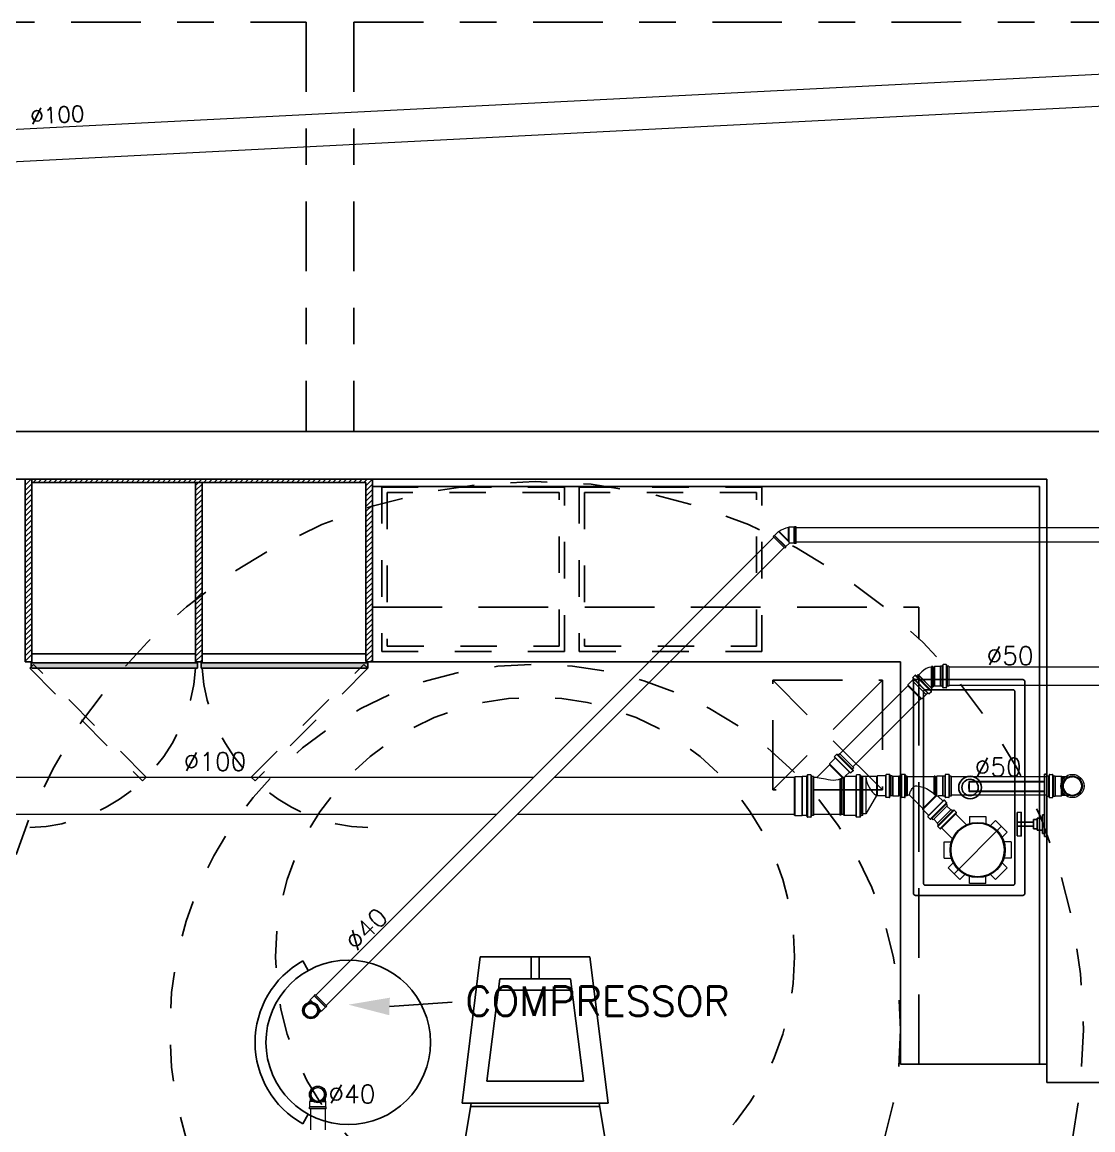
# Model space of a CAD drawing. Header units: millimetres. Extents: x 1573 to 2177, y 1587 to 1932.
# Drawn here: x 1783.253 to 1786.182, y 1908.562 to 1911.592 of the extents above; entities that cross this region are included whole.
import ezdxf
from ezdxf.enums import TextEntityAlignment as Align

# ---------------------------------------------------------------- set-up
doc = ezdxf.new("R2010")
doc.units = ezdxf.units.MM
doc.header["$LTSCALE"] = 0.03
for name, pattern in [('CONTINU', [0]), ('DASHDOT', [25.4, 12.7, -6.35, 0, -6.35]), ('HIDDEN', [9.525, 6.35, -3.175]), ('HIDDEN2', [0.1875, 0.125, -0.0625])]:
    doc.linetypes.add(name, pattern=pattern)
for name, color, linetype in [('-HIDRO', 8, 'Continuous'), ('Esgoto', 2, 'Continuous'), ('Texto-Tubos', 7, 'Continuous'), ('Tinterno', 9, 'Continuous')]:
    doc.layers.add(name, color=color, linetype=linetype)
doc.layers.add('TigreCad', color=2, linetype='Continuous', lineweight=13)
doc.styles.add('COTA50', font='ROMANS.shx', dxfattribs={"height": 0.08})
doc.styles.add('TCTUBOS-TXT', font='txt.shx')

# ---------------------------------------------------------------- blocks, each defined once
blk = doc.blocks.new('j9n40s')
at = {"layer": 'TigreCad'}
for p, q in [((9.8, 20.6), (17.8, 20.6)), ((19, 21.8), (17.8, 20.6)), ((17.8, 20.6), (17.8, 14.3)), ((19, 12.6), (19, 21.8)), ((34, 21.8), (19, 21.8)), ((35, 22.8), (34, 21.8)), ((39, 22.8), (35, 22.8)), ((35, 22.8), (35, -22.8)), ((39, 22.8), (39, -22.8)), ((9.8, -20.6), (17.8, -20.6)), ((17.8, -20.6), (17.8, -14.3)), ((19, -21.8), (17.8, -20.6)), ((19, -12.6), (19, -21.8)), ((34, -21.8), (19, -21.8)), ((35, -22.8), (34, -21.8)), ((39, -22.8), (35, -22.8))]:
    blk.add_line(p, q, dxfattribs=at)
for radius in [22.8, 20]:
    blk.add_circle((0, 0), radius, dxfattribs=at)
at = {"layer": 'Tinterno'}
blk.add_line((34, 21.8), (34, -21.8), dxfattribs=at)
blk.add_circle((0, 0), 18.8, dxfattribs=at)
blk = doc.blocks.new('j9n50d')
at = {"layer": 'TigreCad'}
for p, q in [((53.2, 30.9), (52.9, 28.3)), ((53.4, 30.8), (53.4, -30.8)), ((62.9, 31.8), (54.2, 31.8)), ((62.9, 30.8), (62.9, -30.8)), ((63.9, 31.1), (64.7, 28.1)), ((28.5, 25.4), (0, 25.4)), ((30.3, 27.2), (28.5, 25.4)), ((30.3, -27.1), (30.3, 27.2)), ((47.1, 27.2), (30.3, 27.2)), ((47.3, 27.4), (47.1, 27.2)), ((47.1, -27.1), (47.1, 27.2)), ((51.9, 27.4), (47.3, 27.4)), ((70, 27.4), (65.6, 27.4)), ((70, 27.4), (70, -27.4)), ((28.5, -25.3), (0, -25.3)), ((30.3, -27.1), (28.5, -25.3)), ((47.1, -27.1), (30.3, -27.1)), ((47.3, -27.4), (47.1, -27.1)), ((51.9, -27.4), (47.3, -27.4)), ((53.2, -30.9), (52.9, -28.3)), ((63.9, -31.1), (64.7, -28.1)), ((70, -27.4), (65.6, -27.4)), ((62.9, -31.8), (54.2, -31.8))]:
    blk.add_line(p, q, dxfattribs=at)
for centre, radius, start, end in [((54.2, 30.8), 1, 90, 175), ((62.9, 30.8), 1, 15, 90), ((0, 0), 25.4, 90, 270), ((51.9, 28.4), 1, 270, 355), ((65.6, 28.4), 1, 195, 270), ((51.9, -28.4), 1, 5, 90), ((65.6, -28.4), 1, 90, 165), ((54.2, -30.8), 1, 185, 270), ((62.9, -30.8), 1, 270, 345)]:
    blk.add_arc(centre, radius, start, end, dxfattribs=at)
at = {"layer": 'Tinterno'}
for p, q in [((28.5, -25.3), (28.5, 25.4)), ((47.3, -27.4), (47.3, 27.4)), ((52.9, 27.4), (52.9, -27.4)), ((64.9, 27.4), (64.9, -27.4))]:
    blk.add_line(p, q, dxfattribs=at)
blk = doc.blocks.new('j9n50s')
at = {"layer": 'TigreCad'}
for p, q in [((19.2, 25.4), (30.3, 25.4)), ((19.2, -25.4), (30.3, -25.4))]:
    blk.add_line(p, q, dxfattribs=at)
for radius in [31.8, 27.4]:
    blk.add_circle((0, 0), radius, dxfattribs=at)
at = {"layer": 'Tinterno'}
for p, q in [((30.3, 25.4), (30.3, 9.7)), ((30.3, -9.7), (30.3, -25.4))]:
    blk.add_line(p, q, dxfattribs=at)
blk.add_circle((0, 0), 25.6, dxfattribs=at)
blk = doc.blocks.new('26276942p')
at = {"layer": 'TigreCad'}
for p, q in [((86.2, 30.9), (85.9, 28.3)), ((86.4, 30.8), (86.4, -30.8)), ((95.9, 31.8), (87.2, 31.8)), ((95.9, 30.8), (95.9, -30.8)), ((96.9, 31.1), (97.7, 28.1)), ((55.7, 25.3), (-17.5, 25.3)), ((55.7, 25.3), (55.8, 26.8)), ((55.7, 25.3), (55.7, -22.7)), ((58.7, 26.8), (55.8, 26.8)), ((58.9, 25.3), (58.7, 26.8)), ((58.9, 25.3), (58.9, -25.3)), ((61.5, 25.3), (58.9, 25.3)), ((63.3, 27.1), (61.5, 25.3)), ((63.3, -26.1), (63.3, 27.1)), ((80.1, 27.1), (63.3, 27.1)), ((80.3, 27.3), (80.1, 27.1)), ((80.3, -27.4), (80.3, 27.3)), ((84.9, 27.3), (80.3, 27.3)), ((103, 27.3), (98.6, 27.3)), ((103, 27.3), (103, -27.4)), ((-11.1, -25.3), (-17.5, -25.3)), ((25.5, -61.4), (-10.1, -25.8)), ((25.5, -64.2), (63.5, -26.3)), ((58.9, -25.3), (55.7, -22.7)), ((79.4, -40.7), (67.5, -28.9)), ((80.1, -27.1), (68.2, -27.1)), ((80.3, -27.4), (80.1, -27.1)), ((84.9, -27.4), (80.3, -27.4)), ((86.2, -30.9), (85.9, -28.3)), ((96.9, -31.1), (97.7, -28.1)), ((103, -27.4), (98.6, -27.4)), ((82.9, -39.3), (39.3, -82.9)), ((88.6, -49.9), (49.9, -88.6)), ((92.2, -53.5), (53.5, -92.2)), ((82.8, -39.1), (80.7, -40.8)), ((90.3, -45.3), (84.1, -39.1)), ((95.9, -31.8), (87.2, -31.8)), ((90.5, -46.5), (88.9, -49.2)), ((92.2, -53.5), (89.1, -50.4)), ((25.5, -64.2), (25.5, -61.4)), ((40.7, -79.4), (25.5, -64.2)), ((39.1, -82.8), (40.8, -80.7)), ((45.3, -90.3), (39.1, -84.1)), ((46.5, -90.5), (49.2, -88.9)), ((53.5, -92.2), (50.4, -89.1))]:
    blk.add_line(p, q, dxfattribs=at)
for points in [[(0.6, -1.3, -0.153495), (4.7, 0.2, -0.085604), (21.8, -2.1, -0.043194), (39.4, -9.3, -0.022416), (55.7, -20.8, -0.009739)], [(-11.3, -25.3, -0.086386), (-9.5, -16.9, -0.063763), (-4.1, -7.1, -0.026182), (0.6, -1.3, -0.049941)], [(58.9, -23.3, -0.003371), (61.2, -25.2, -0.009739), (67.2, -28.1, -0.042942)]]:
    blk.add_lwpolyline(points, format="xyb", dxfattribs=at)
for centre, radius, start, end in [((87.2, 30.8), 1, 90, 175), ((95.9, 30.8), 1, 15, 90), ((84.9, 28.3), 1, 270, 355), ((98.6, 28.3), 1, 195, 270), ((-11.1, -26.8), 1.5, 45, 90), ((68.2, -28.1), 1, 90, 225), ((84.9, -28.4), 1, 5, 90), ((98.6, -28.4), 1, 90, 165), ((80.1, -40), 1, 225, 310), ((83.4, -39.8), 1, 45, 130), ((87.2, -30.8), 1, 185, 270), ((89.8, -49.7), 1, 150, 225), ((89.6, -46), 1, 330, 45), ((95.9, -30.8), 1, 270, 345), ((39.8, -83.4), 1, 140, 225), ((40, -80.1), 1, 320, 45), ((46, -89.6), 1, 225, 300), ((49.7, -89.8), 1, 45, 120)]:
    blk.add_arc(centre, radius, start, end, dxfattribs=at)
at = {"layer": 'Tinterno'}
for p, q in [((-17.5, 25.3), (-17.5, -25.3)), ((55.8, 26.8), (55.8, -22.8)), ((58.7, 26.8), (58.7, -25.2)), ((61.5, -25.3), (61.5, 25.3)), ((80.1, -27.1), (80.1, 27.1)), ((85.9, 27.3), (85.9, -27.4)), ((97.9, 27.3), (97.9, -27.4)), ((61.6, -25.4), (25.5, -61.4)), ((80, -41.4), (41.4, -80)), ((89.6, -46), (46, -89.6))]:
    blk.add_line(p, q, dxfattribs=at)
blk = doc.blocks.new('11030602p')
at = {"layer": 'TigreCad'}
for p, q in [((6.1, 31.1), (5.3, 28.1)), ((7.1, 31.8), (15.8, 31.8)), ((7.1, -30.8), (7.1, 30.8)), ((15.8, -30.8), (15.8, 30.8)), ((16.8, 30.9), (17.1, 28.3)), ((0, 27.3), (4.4, 27.3)), ((0, -27.3), (0, 27.3)), ((18.1, 27.3), (22.7, 27.3)), ((22.7, 27.3), (23, 27.1)), ((39.7, 27.1), (23, 27.1)), ((39.7, 27.1), (41.5, 25.3)), ((41.5, -25.4), (41.5, 25.3)), ((0, -27.3), (4.4, -27.3)), ((6.1, -31.1), (5.3, -28.1)), ((16.8, -30.9), (17.1, -28.3)), ((18.1, -27.3), (22.7, -27.3)), ((22.7, -27.3), (23, -27.1)), ((39.7, -27.1), (23, -27.1)), ((39.7, -27.1), (41.5, -25.4)), ((7.1, -31.8), (15.8, -31.8))]:
    blk.add_line(p, q, dxfattribs=at)
for centre, start, end in [((7.1, 30.8), 90, 165), ((15.8, 30.8), 5, 90), ((4.4, 28.4), 270, 345), ((18.1, 28.4), 185, 270), ((4.4, -28.3), 15, 90), ((18.1, -28.3), 90, 175), ((7.1, -30.8), 195, 270), ((15.8, -30.8), 270, 355)]:
    blk.add_arc(centre, 1, start, end, dxfattribs=at)
at = {"layer": 'Tinterno'}
for p, q in [((5.1, -27.3), (5.1, 27.3)), ((17.1, -27.3), (17.1, 27.3)), ((22.7, 27.3), (22.7, -27.3)), ((23, -27.1), (23, 27.1)), ((39.7, 27.1), (39.7, -27.1))]:
    blk.add_line(p, q, dxfattribs=at)
blk = doc.blocks.new('27150012p')
at = {"layer": 'TigreCad'}
for p, q in [((-22.5, 91.5), (-22.5, 72.1)), ((-22.5, 91.5), (22.5, 91.5)), ((22.5, 91.5), (22.5, 72.1)), ((-80.6, 48.8), (-48.8, 80.6)), ((-48.8, 80.6), (-35.1, 66.9)), ((48.8, 80.6), (35.1, 66.9)), ((48.8, 80.6), (80.6, 48.8)), ((-80.6, 48.8), (-66.9, 35.1)), ((80.6, 48.8), (66.9, 35.1)), ((112.7, 30.9), (112.4, 28.3)), ((122.4, 31.8), (113.7, 31.8)), ((113.7, 30.8), (113.7, -30.8)), ((122.4, 30.8), (122.4, -30.8)), ((123.4, 31.1), (124.2, 28.1)), ((-91.5, -22.5), (-91.5, 22.5)), ((-91.5, 22.5), (-72.1, 22.5)), ((111.4, 27.4), (70.4, 27.4)), ((129.5, 27.4), (125.1, 27.4)), ((129.5, 27.4), (129.5, -27.4)), ((-91.5, -22.5), (-72.1, -22.5)), ((111.4, -27.4), (70.4, -27.4)), ((112.7, -30.9), (112.4, -28.3)), ((123.4, -31.1), (124.2, -28.1)), ((129.5, -27.4), (125.1, -27.4)), ((-80.6, -48.8), (-66.9, -35.1)), ((-48.8, -80.6), (-80.6, -48.8)), ((80.6, -48.8), (48.8, -80.6)), ((80.6, -48.8), (66.9, -35.1)), ((122.4, -31.8), (113.7, -31.8)), ((-48.8, -80.6), (-35.1, -66.9)), ((-22.5, -91.5), (-22.5, -72.1)), ((22.5, -91.5), (22.5, -72.1)), ((48.8, -80.6), (35.1, -66.9)), ((22.5, -91.5), (-22.5, -91.5))]:
    blk.add_line(p, q, dxfattribs=at)
blk.add_circle((0, 0), 75.5, dxfattribs=at)
for centre, start, end in [((113.7, 30.8), 90, 175), ((122.4, 30.8), 15, 90), ((111.4, 28.4), 270, 355), ((125.1, 28.4), 195, 270), ((111.4, -28.4), 5, 90), ((125.1, -28.4), 90, 165), ((113.7, -30.8), 185, 270), ((122.4, -30.8), 270, 345)]:
    blk.add_arc(centre, 1, start, end, dxfattribs=at)
at = {"layer": 'Tinterno'}
for p, q in [((112.4, 27.4), (112.4, -27.4)), ((124.4, 27.4), (124.4, -27.4))]:
    blk.add_line(p, q, dxfattribs=at)
blk.add_circle((0, 0), 73.5, dxfattribs=at)
blk = doc.blocks.new('j4n50p')
at = {"layer": 'TigreCad'}
for p, q in [((33.8, 30.9), (33.5, 28.3)), ((34, 30.8), (34, -30.8)), ((43.5, 31.8), (34.8, 31.8)), ((43.5, 30.8), (43.5, -30.8)), ((44.5, 31.1), (45.3, 28.1)), ((-23.7, 12.2), (-32.5, 3.4)), ((3.3, 25.3), (3.4, 26.8)), ((6.3, 26.8), (3.4, 26.8)), ((3.4, 26.8), (3.4, -29.6)), ((6.5, 25.3), (6.3, 26.8)), ((6.3, 26.8), (6.3, -26.7)), ((9.1, 25.3), (6.5, 25.3)), ((10.9, 27.1), (9.1, 25.3)), ((27.7, 27.1), (10.9, 27.1)), ((10.9, 27.1), (10.9, -27.2)), ((27.9, 27.3), (27.7, 27.1)), ((32.5, 27.3), (27.9, 27.3)), ((50.6, 27.3), (46.2, 27.3)), ((50.6, 27.3), (50.6, -27.4)), ((3.4, -29.6), (3.3, -32.4)), ((6.3, -26.7), (3.4, -29.6)), ((9.1, -26.8), (3.4, -32.5)), ((6.3, -26.7), (6.5, -29.4)), ((10.9, -27.2), (10.5, -26.8)), ((27.7, -27.2), (10.9, -27.2)), ((27.9, -27.4), (27.7, -27.2)), ((32.5, -27.4), (27.9, -27.4)), ((33.8, -30.9), (33.5, -28.3)), ((44.5, -31.1), (45.3, -28.1)), ((50.6, -27.4), (46.2, -27.4)), ((43.5, -31.8), (34.8, -31.8))]:
    blk.add_line(p, q, dxfattribs=at)
for centre, radius, start, end in [((34.8, 30.8), 1, 90, 175), ((43.5, 30.8), 1, 15, 90), ((9.5, -21.6), 47.3, 97.6023, 134.5558), ((32.5, 28.3), 1, 270, 355), ((46.2, 28.3), 1, 195, 270), ((9.8, -27.5), 1, 45, 135), ((32.5, -28.4), 1, 5, 90), ((46.2, -28.4), 1, 90, 165), ((34.8, -30.8), 1, 185, 270), ((43.5, -30.8), 1, 270, 345)]:
    blk.add_arc(centre, radius, start, end, dxfattribs=at)
at = {"layer": 'Tinterno'}
for p, q in [((3.4, -32.5), (-32.5, 3.4)), ((3.3, 25.3), (3.3, -32.4)), ((6.5, 25.3), (6.5, -29.4)), ((9.1, 25.3), (9.1, -26.8)), ((27.7, 27.1), (27.7, -27.2)), ((27.9, 27.3), (27.9, -27.4)), ((33.5, 27.3), (33.5, -27.4)), ((45.5, 27.3), (45.5, -27.4))]:
    blk.add_line(p, q, dxfattribs=at)
blk = doc.blocks.new('j4n40p')
at = {"layer": 'TigreCad'}
for p, q in [((-31.3, -0.5), (-20.7, 10.1)), ((7.5, -18.1), (-20.7, 10.1)), ((-20.7, 10.1), (-19, 10.1)), ((7.5, 21.8), (6.3, 20.6)), ((22.5, 21.8), (7.5, 21.8)), ((7.5, 21.8), (7.5, -18.1)), ((23.5, 22.8), (22.5, 21.8)), ((27.5, 22.8), (23.5, 22.8)), ((23.5, 22.8), (23.5, -22.8)), ((27.5, -22.8), (27.5, 22.8)), ((-35.6, -3.3), (-32.7, -0.5)), ((-3.3, -35.6), (-35.6, -3.3)), ((-0.5, -32.7), (-32.7, -0.5)), ((-32.7, -0.5), (-31.3, -0.5)), ((-0.5, -31.3), (9, -21.8)), ((7.5, -18.1), (9, -21.8)), ((22.5, -21.8), (9, -21.8)), ((23.5, -22.8), (22.5, -21.8)), ((27.5, -22.8), (23.5, -22.8)), ((-3.3, -35.6), (-0.5, -32.7)), ((-0.5, -32.7), (-0.5, -31.3))]:
    blk.add_line(p, q, dxfattribs=at)
blk.add_arc((15.4, -37.1), 58.4, 98.9327, 126.0673, dxfattribs=at)
at = {"layer": 'Tinterno'}
for p, q in [((-19, 10.1), (6.3, -15.2)), ((6.3, -15.2), (6.3, 20.6)), ((22.5, 21.8), (22.5, -21.8)), ((-0.5, -31.3), (-31.3, -0.5)), ((6.3, -15.2), (7.5, -18.1))]:
    blk.add_line(p, q, dxfattribs=at)
blk = doc.blocks.new('ren1050p')
at = {"layer": 'TigreCad'}
for p, q in [((-27.4, 0), (-27.4, -4.4)), ((27.3, 0), (-27.4, 0)), ((27.3, 0), (27.3, -4.4)), ((-31.8, -7.1), (-31.8, -15.8)), ((-31.1, -6.1), (-28.1, -5.3)), ((-30.9, -16.8), (-28.3, -17.1)), ((30.8, -7.1), (-30.8, -7.1)), ((30.8, -16.6), (-30.8, -16.6)), ((-27.4, -18.1), (-27.4, -39.9)), ((27.3, -18.1), (27.3, -39.9)), ((31.1, -6.1), (28.1, -5.3)), ((30.9, -16.8), (28.3, -17.1)), ((31.8, -7.1), (31.8, -15.8)), ((27.3, -39.9), (-27.4, -39.9)), ((-27.4, -39.9), (-25.8, -41.5)), ((-25.8, -41.5), (-25.8, -80.5)), ((27.3, -39.9), (26, -41.3)), ((26.2, -42.8), (75.8, -71.5)), ((-25.8, -71.5), (75.8, -71.5)), ((75.8, -71.5), (75.8, -80.5))]:
    blk.add_line(p, q, dxfattribs=at)
for centre, radius, start, end in [((-30.8, -7.1), 1, 105, 180), ((-30.8, -15.8), 1, 180, 265), ((-28.4, -18.1), 1, 0, 85), ((-28.4, -4.4), 1, 285, 0), ((28.3, -4.4), 1, 180, 255), ((28.3, -18.1), 1, 95, 180), ((30.8, -15.8), 1, 275, 0), ((30.8, -7.1), 1, 0, 75), ((-29.5, -3.2), 68.4, 273.1767, 324.5937), ((26.7, -42), 1, 135, 240)]:
    blk.add_arc(centre, radius, start, end, dxfattribs=at)
at = {"layer": 'Tinterno'}
for p, q in [((27.3, -17.1), (-27.4, -17.1)), ((27.3, -5.1), (-27.4, -5.1)), ((25.7, -41.5), (-25.8, -41.5)), ((-25.8, -80.5), (75.8, -80.5))]:
    blk.add_line(p, q, dxfattribs=at)
blk = doc.blocks.new('26277469p')
at = {"layer": 'TigreCad'}
for p, q in [((78, 50.8), (6, 50.8)), ((78, 50.8), (78.1, 52.3)), ((78, -46.9), (78, 50.8)), ((78.1, -46.9), (78.1, 52.3)), ((81.1, 52.3), (78.1, 52.3)), ((81.1, -47.9), (81.1, 52.3)), ((81.2, 50.8), (81.1, 52.3)), ((81.2, -48), (81.2, 50.8)), ((87.4, 50.8), (81.2, 50.8)), ((89.8, 53.2), (87.4, 50.8)), ((89.8, -51.8), (89.8, 53.2)), ((121.7, 53.2), (89.8, 53.2)), ((122.9, 56.7), (122.7, 54.2)), ((133.3, 57.6), (123.9, 57.6)), ((123.9, 56.6), (123.9, -56.7)), ((133.3, 56.6), (133.3, -56.7)), ((134.3, 56.9), (135.1, 54)), ((140.5, 53.2), (136.1, 53.2)), ((140.5, 53.2), (140.5, -53.3)), ((14.9, -50.8), (6, -50.8)), ((49.6, -85.4), (14.9, -50.8)), ((49.6, -88.3), (87.3, -50.5)), ((103.4, -64.8), (93.6, -55)), ((121.7, -53.3), (94.3, -53.3)), ((122.9, -56.7), (122.7, -54.2)), ((133.3, -57.7), (123.9, -57.7)), ((134.3, -56.9), (135.1, -54)), ((140.5, -53.3), (136.1, -53.3)), ((49.6, -88.3), (49.6, -85.4)), ((64.8, -103.4), (49.6, -88.3)), ((106.9, -63.4), (63.4, -106.9)), ((113.6, -70.1), (70.1, -113.6)), ((116.2, -77.5), (77.5, -116.2)), ((106.8, -63.1), (104.8, -64.8)), ((114.4, -69.4), (108.2, -63.2)), ((114.5, -70.6), (113, -73.3)), ((116.2, -77.5), (113.1, -74.5)), ((63.1, -106.8), (64.8, -104.8)), ((69.4, -114.4), (63.2, -108.2)), ((70.6, -114.5), (73.3, -113)), ((77.5, -116.2), (74.5, -113.1))]:
    blk.add_line(p, q, dxfattribs=at)
blk.add_lwpolyline([(15.8, -51.2, -0.013476), (38.9, -47.1, -0.106485), (67.2, -44.2, -0.09207), (93.5, -53.8, -0.112954)], format="xyb", dxfattribs=at)
for centre, start, end in [((121.7, 54.2), 270, 355), ((123.9, 56.6), 90, 175), ((133.3, 56.6), 15, 90), ((136.1, 54.2), 195, 270), ((14.9, -51.8), 34.2682, 90), ((94.3, -54.3), 90, 225), ((121.7, -54.3), 5, 90), ((123.9, -56.7), 185, 270), ((133.3, -56.7), 270, 345), ((136.1, -54.3), 90, 165), ((104.1, -64.1), 225, 310), ((107.4, -63.9), 45, 130), ((113.8, -73.8), 150, 225), ((113.6, -70.1), 330, 45), ((63.9, -107.4), 140, 225), ((64.1, -104.1), 320, 45), ((70.1, -113.6), 225, 300), ((73.8, -113.8), 45, 120)]:
    blk.add_arc(centre, 1, start, end, dxfattribs=at)
at = {"layer": 'Tinterno'}
for p, q in [((6, 50.8), (6, -50.8)), ((87.4, -50.6), (87.4, 50.8)), ((122.6, 53.2), (122.6, -53.3)), ((135.3, 53.2), (135.3, -53.3)), ((85.3, -49.6), (49.6, -85.4)), ((104.1, -65.4), (65.4, -104.1)), ((112.6, -73.9), (73.9, -112.6))]:
    blk.add_line(p, q, dxfattribs=at)
blk = doc.blocks.new('11031030p')
at = {"layer": 'TigreCad'}
for p, q in [((0, -53.3), (0, 53.2)), ((0, 53.2), (4.4, 53.2)), ((6.2, 56.9), (5.4, 54)), ((7.2, 57.6), (16.6, 57.6)), ((7.2, -56.7), (7.2, 56.6)), ((16.6, -56.7), (16.6, 56.6)), ((17.6, 56.7), (17.8, 54.2)), ((18.8, 53.2), (30.9, 53.2)), ((30.9, 53.2), (31.2, 53)), ((50.9, 53), (31.2, 53)), ((50.9, 53), (53.1, 50.8)), ((53.1, -50.8), (53.1, 50.8)), ((0, -53.3), (4.4, -53.3)), ((6.2, -56.9), (5.4, -54)), ((7.2, -57.7), (16.6, -57.7)), ((17.6, -56.7), (17.8, -54.2)), ((18.8, -53.3), (30.9, -53.3)), ((30.9, -53.3), (31.2, -53)), ((31.2, -53), (50.9, -53)), ((50.9, -53), (53.1, -50.8))]:
    blk.add_line(p, q, dxfattribs=at)
for centre, start, end in [((4.4, 54.2), 270, 345), ((7.2, 56.6), 90, 165), ((16.6, 56.6), 5, 90), ((18.8, 54.2), 185, 270), ((4.4, -54.2), 15, 90), ((7.2, -56.7), 195, 270), ((16.6, -56.7), 270, 355), ((18.8, -54.2), 90, 175)]:
    blk.add_arc(centre, 1, start, end, dxfattribs=at)
at = {"layer": 'Tinterno'}
for p, q in [((5.2, -53.3), (5.2, 53.2)), ((17.9, -53.3), (17.9, 53.2)), ((30.9, 53.2), (30.9, -53.3)), ((31.2, 53), (31.2, -53)), ((50.9, 53), (50.9, -53))]:
    blk.add_line(p, q, dxfattribs=at)

msp = doc.modelspace()

# ---------------------------------------------------------------- hatches: boundary and pattern name
at = {"layer": '-HIDRO'}
h = msp.add_hatch(color=256, dxfattribs=at)
h.dxf.hatch_style = 1
h.paths.add_polyline_path([(1783.7329, 1909.8396), (1783.2771, 1909.8396), (1783.2771, 1909.8246), (1783.7329, 1909.8246)])
h = msp.add_hatch(color=256, dxfattribs=at)
h.dxf.hatch_style = 1
h.paths.add_polyline_path([(1784.1986, 1909.8396), (1783.7428, 1909.8396), (1783.7428, 1909.8246), (1784.1986, 1909.8246)])

# ---------------------------------------------------------------- linework, layer by layer
at = {"layer": '-HIDRO', "linetype": 'DASHDOT', "ltscale": 0.5}
for p, q in [((1780.9341, 1911.5917), (1784.0302, 1911.5917)), ((1784.0302, 1911.5917), (1784.0302, 1910.4716)), ((1784.1602, 1911.5917), (1787.2563, 1911.5917)), ((1784.1602, 1911.5917), (1784.1602, 1910.4716))]:
    msp.add_line(p, q, dxfattribs=at)
at = {"layer": '-HIDRO'}
for p, q in [((1781.4561, 1910.4716), (1786.3348, 1910.4716)), ((1786.0563, 1910.3416), (1780.9811, 1910.3416)), ((1783.2612, 1910.3393), (1783.2635, 1910.3416)), ((1783.2612, 1910.3251), (1783.2777, 1910.3416)), ((1783.2612, 1910.3416), (1783.2612, 1909.8416)), ((1783.2612, 1910.311), (1783.2792, 1910.329)), ((1783.2612, 1910.2969), (1783.2792, 1910.3149)), ((1783.2792, 1910.3416), (1783.2792, 1909.8416)), ((1783.2792, 1910.3326), (1784.1932, 1910.3326)), ((1783.2828, 1910.3326), (1783.2918, 1910.3416)), ((1783.297, 1910.3326), (1783.306, 1910.3416)), ((1783.3111, 1910.3326), (1783.3201, 1910.3416)), ((1783.3253, 1910.3326), (1783.3343, 1910.3416)), ((1783.3394, 1910.3326), (1783.3484, 1910.3416)), ((1783.3535, 1910.3326), (1783.3625, 1910.3416)), ((1783.3677, 1910.3326), (1783.3767, 1910.3416)), ((1783.3818, 1910.3326), (1783.3908, 1910.3416)), ((1783.396, 1910.3326), (1783.405, 1910.3416)), ((1783.4101, 1910.3326), (1783.4191, 1910.3416)), ((1783.4243, 1910.3326), (1783.4333, 1910.3416)), ((1783.4384, 1910.3326), (1783.4474, 1910.3416)), ((1783.4525, 1910.3326), (1783.4615, 1910.3416)), ((1783.4667, 1910.3326), (1783.4757, 1910.3416)), ((1783.4808, 1910.3326), (1783.4898, 1910.3416)), ((1783.495, 1910.3326), (1783.504, 1910.3416)), ((1783.5091, 1910.3326), (1783.5181, 1910.3416)), ((1783.5233, 1910.3326), (1783.5323, 1910.3416)), ((1783.5374, 1910.3326), (1783.5464, 1910.3416)), ((1783.5515, 1910.3326), (1783.5605, 1910.3416)), ((1783.5657, 1910.3326), (1783.5747, 1910.3416)), ((1783.5798, 1910.3326), (1783.5888, 1910.3416)), ((1783.594, 1910.3326), (1783.603, 1910.3416)), ((1783.6081, 1910.3326), (1783.6171, 1910.3416)), ((1783.6223, 1910.3326), (1783.6313, 1910.3416)), ((1783.6364, 1910.3326), (1783.6454, 1910.3416)), ((1783.6505, 1910.3326), (1783.6595, 1910.3416)), ((1783.6647, 1910.3326), (1783.6737, 1910.3416)), ((1783.6788, 1910.3326), (1783.6878, 1910.3416)), ((1783.693, 1910.3326), (1783.702, 1910.3416)), ((1783.7071, 1910.3326), (1783.7161, 1910.3416)), ((1783.7212, 1910.3326), (1783.7302, 1910.3416)), ((1783.7272, 1910.3326), (1783.7272, 1909.8416)), ((1783.7272, 1910.3244), (1783.7354, 1910.3326)), ((1783.7272, 1910.3103), (1783.7452, 1910.3283)), ((1783.7272, 1910.2962), (1783.7452, 1910.3142)), ((1783.7354, 1910.3326), (1783.7444, 1910.3416)), ((1783.7452, 1910.3326), (1783.7452, 1909.8416)), ((1783.7495, 1910.3326), (1783.7585, 1910.3416)), ((1783.7637, 1910.3326), (1783.7727, 1910.3416)), ((1783.7778, 1910.3326), (1783.7868, 1910.3416)), ((1783.792, 1910.3326), (1783.801, 1910.3416)), ((1783.8061, 1910.3326), (1783.8151, 1910.3416)), ((1783.8202, 1910.3326), (1783.8292, 1910.3416)), ((1783.8344, 1910.3326), (1783.8434, 1910.3416)), ((1783.8485, 1910.3326), (1783.8575, 1910.3416)), ((1783.8627, 1910.3326), (1783.8717, 1910.3416)), ((1783.8768, 1910.3326), (1783.8858, 1910.3416)), ((1783.891, 1910.3326), (1783.9, 1910.3416)), ((1783.9051, 1910.3326), (1783.9141, 1910.3416)), ((1783.9192, 1910.3326), (1783.9282, 1910.3416)), ((1783.9334, 1910.3326), (1783.9424, 1910.3416)), ((1783.9475, 1910.3326), (1783.9565, 1910.3416)), ((1783.9617, 1910.3326), (1783.9707, 1910.3416)), ((1783.9758, 1910.3326), (1783.9848, 1910.3416)), ((1783.99, 1910.3326), (1783.999, 1910.3416)), ((1784.0041, 1910.3326), (1784.0131, 1910.3416)), ((1784.0182, 1910.3326), (1784.0272, 1910.3416)), ((1784.0324, 1910.3326), (1784.0414, 1910.3416)), ((1784.0465, 1910.3326), (1784.0555, 1910.3416)), ((1784.0607, 1910.3326), (1784.0697, 1910.3416)), ((1784.0748, 1910.3326), (1784.0838, 1910.3416)), ((1784.089, 1910.3326), (1784.098, 1910.3416)), ((1784.1031, 1910.3326), (1784.1121, 1910.3416)), ((1784.1172, 1910.3326), (1784.1262, 1910.3416)), ((1784.1314, 1910.3326), (1784.1404, 1910.3416)), ((1784.1455, 1910.3326), (1784.1545, 1910.3416)), ((1784.1597, 1910.3326), (1784.1687, 1910.3416)), ((1784.1738, 1910.3326), (1784.1828, 1910.3416)), ((1784.188, 1910.3326), (1784.1932, 1910.3379)), ((1784.1932, 1910.3379), (1784.197, 1910.3416)), ((1784.1932, 1910.3238), (1784.211, 1910.3415)), ((1784.1932, 1909.8429), (1784.1932, 1910.3326)), ((1784.1932, 1910.3096), (1784.2112, 1910.3276)), ((1784.211, 1910.3415), (1784.2111, 1910.3416)), ((1784.2112, 1910.3416), (1784.2112, 1910.3216)), ((1784.2112, 1909.8416), (1784.2112, 1910.3416)), ((1784.2112, 1910.3216), (1786.0363, 1910.3216)), ((1784.2112, 1910.3216), (1784.2112, 1909.8416)), ((1786.0363, 1910.3216), (1786.0363, 1908.7416)), ((1786.0563, 1908.6916), (1786.0563, 1910.3416)), ((1783.2612, 1910.2827), (1783.2792, 1910.3007)), ((1783.2612, 1910.2686), (1783.2792, 1910.2866)), ((1783.7272, 1910.282), (1783.7452, 1910.3)), ((1783.7272, 1910.2679), (1783.7452, 1910.2859)), ((1784.1932, 1910.2955), (1784.2112, 1910.3135)), ((1784.1932, 1910.2813), (1784.2112, 1910.2993)), ((1784.1932, 1910.2672), (1784.2112, 1910.2852)), ((1783.2612, 1910.2544), (1783.2792, 1910.2724)), ((1783.2612, 1910.2403), (1783.2792, 1910.2583)), ((1783.7272, 1910.2537), (1783.7452, 1910.2717)), ((1783.7272, 1910.2396), (1783.7452, 1910.2576)), ((1784.1932, 1910.253), (1784.2112, 1910.271)), ((1784.1932, 1910.2389), (1784.2112, 1910.2569)), ((1783.2612, 1910.2261), (1783.2792, 1910.2441)), ((1783.2612, 1910.212), (1783.2792, 1910.23)), ((1783.7272, 1910.2254), (1783.7452, 1910.2434)), ((1783.7272, 1910.2113), (1783.7452, 1910.2293)), ((1784.1932, 1910.2248), (1784.2112, 1910.2428)), ((1784.1932, 1910.2106), (1784.2112, 1910.2286)), ((1783.2612, 1910.1979), (1783.2792, 1910.2159)), ((1783.2612, 1910.1837), (1783.2792, 1910.2017)), ((1783.7272, 1910.1972), (1783.7452, 1910.2152)), ((1783.7272, 1910.183), (1783.7452, 1910.201)), ((1784.1932, 1910.1965), (1784.2112, 1910.2145)), ((1784.1932, 1910.1823), (1784.2112, 1910.2003)), ((1783.2612, 1910.1696), (1783.2792, 1910.1876)), ((1783.2612, 1910.1554), (1783.2792, 1910.1734)), ((1783.7272, 1910.1689), (1783.7452, 1910.1869)), ((1783.7272, 1910.1547), (1783.7452, 1910.1727)), ((1784.1932, 1910.1682), (1784.2112, 1910.1862)), ((1784.1932, 1910.154), (1784.2112, 1910.172)), ((1783.2612, 1910.1413), (1783.2792, 1910.1593)), ((1783.2612, 1910.1271), (1783.2792, 1910.1451)), ((1783.7272, 1910.1406), (1783.7452, 1910.1586)), ((1783.7272, 1910.1265), (1783.7452, 1910.1445)), ((1784.1932, 1910.1399), (1784.2112, 1910.1579)), ((1784.1932, 1910.1258), (1784.2112, 1910.1438)), ((1783.2612, 1910.113), (1783.2792, 1910.131)), ((1783.2612, 1910.0989), (1783.2792, 1910.1169)), ((1783.2612, 1910.0847), (1783.2792, 1910.1027)), ((1783.7272, 1910.1123), (1783.7452, 1910.1303)), ((1783.7272, 1910.0982), (1783.7452, 1910.1162)), ((1783.7272, 1910.084), (1783.7452, 1910.102)), ((1784.1932, 1910.1116), (1784.2112, 1910.1296)), ((1784.1932, 1910.0975), (1784.2112, 1910.1155)), ((1783.2612, 1910.0706), (1783.2792, 1910.0886)), ((1783.2612, 1910.0564), (1783.2792, 1910.0744)), ((1783.7272, 1910.0699), (1783.7452, 1910.0879)), ((1783.7272, 1910.0557), (1783.7452, 1910.0737)), ((1784.1932, 1910.0833), (1784.2112, 1910.1013)), ((1784.1932, 1910.0692), (1784.2112, 1910.0872)), ((1784.1932, 1910.055), (1784.2112, 1910.073)), ((1783.2612, 1910.0423), (1783.2792, 1910.0603)), ((1783.2612, 1910.0281), (1783.2792, 1910.0461)), ((1783.7272, 1910.0416), (1783.7452, 1910.0596)), ((1783.7272, 1910.0275), (1783.7452, 1910.0455)), ((1784.1932, 1910.0409), (1784.2112, 1910.0589)), ((1784.1932, 1910.0268), (1784.2112, 1910.0448)), ((1783.2612, 1910.014), (1783.2792, 1910.032)), ((1783.2612, 1909.9999), (1783.2792, 1910.0179)), ((1783.7272, 1910.0133), (1783.7452, 1910.0313)), ((1783.7272, 1909.9992), (1783.7452, 1910.0172)), ((1784.1932, 1910.0126), (1784.2112, 1910.0306)), ((1784.1932, 1909.9985), (1784.2112, 1910.0165)), ((1783.2612, 1909.9857), (1783.2792, 1910.0037)), ((1783.2612, 1909.9716), (1783.2792, 1909.9896)), ((1783.7272, 1909.985), (1783.7452, 1910.003)), ((1783.7272, 1909.9709), (1783.7452, 1909.9889)), ((1784.1932, 1909.9843), (1784.2112, 1910.0023)), ((1784.1932, 1909.9702), (1784.2112, 1909.9882)), ((1783.2612, 1909.9574), (1783.2792, 1909.9754)), ((1783.2612, 1909.9433), (1783.2792, 1909.9613)), ((1783.7272, 1909.9567), (1783.7452, 1909.9747)), ((1783.7272, 1909.9426), (1783.7452, 1909.9606)), ((1784.1932, 1909.956), (1784.2112, 1909.974)), ((1784.1932, 1909.9419), (1784.2112, 1909.9599)), ((1783.2612, 1909.9291), (1783.2792, 1909.9471)), ((1783.2612, 1909.915), (1783.2792, 1909.933)), ((1783.7272, 1909.9285), (1783.7452, 1909.9465)), ((1783.7272, 1909.9143), (1783.7452, 1909.9323)), ((1784.1932, 1909.9278), (1784.2112, 1909.9458)), ((1784.1932, 1909.9136), (1784.2112, 1909.9316)), ((1783.2612, 1909.9009), (1783.2792, 1909.9189)), ((1783.2612, 1909.8867), (1783.2792, 1909.9047)), ((1783.2612, 1909.8726), (1783.2792, 1909.8906)), ((1783.7272, 1909.9002), (1783.7452, 1909.9182)), ((1783.7272, 1909.886), (1783.7452, 1909.904)), ((1783.7272, 1909.8719), (1783.7452, 1909.8899)), ((1784.1932, 1909.8995), (1784.2112, 1909.9175)), ((1784.1932, 1909.8853), (1784.2112, 1909.9033)), ((1783.2612, 1909.8584), (1783.2792, 1909.8764)), ((1783.2612, 1909.8443), (1783.2792, 1909.8623)), ((1783.2792, 1909.8636), (1783.7272, 1909.8636)), ((1783.7272, 1909.8577), (1783.7452, 1909.8757)), ((1783.7272, 1909.8436), (1783.7452, 1909.8616)), ((1783.7452, 1909.8636), (1784.1932, 1909.8636)), ((1784.1932, 1909.8712), (1784.2112, 1909.8892)), ((1784.1932, 1909.8571), (1784.2112, 1909.8751)), ((1784.1932, 1909.8429), (1784.2112, 1909.8609)), ((1783.2612, 1909.8416), (1783.2792, 1909.8416)), ((1783.2771, 1909.8396), (1783.2771, 1909.8246)), ((1783.7329, 1909.8396), (1783.2792, 1909.8396)), ((1783.7452, 1909.8416), (1783.7272, 1909.8416)), ((1783.7329, 1909.8246), (1783.7329, 1909.8396)), ((1783.7394, 1909.8416), (1783.7452, 1909.8475)), ((1784.1986, 1909.8396), (1783.7428, 1909.8396)), ((1783.7428, 1909.8246), (1783.7428, 1909.8396)), ((1784.1932, 1909.8416), (1784.2112, 1909.8416)), ((1784.1986, 1909.8246), (1784.1986, 1909.8396)), ((1784.1986, 1909.8246), (1784.1986, 1909.8396)), ((1784.2061, 1909.8416), (1784.2112, 1909.8468)), ((1784.2112, 1909.8416), (1785.6563, 1909.8416)), ((1785.6563, 1908.7416), (1785.6563, 1909.8416)), ((1783.7329, 1909.8246), (1783.2792, 1909.8246)), ((1784.1986, 1909.8246), (1783.7428, 1909.8246)), ((1785.6913, 1909.2093), (1785.6913, 1909.7873)), ((1785.6973, 1909.7933), (1785.9903, 1909.7933)), ((1785.9963, 1909.7873), (1785.9963, 1909.2093)), ((1785.7188, 1909.7598), (1785.7188, 1909.2367)), ((1785.9628, 1909.7658), (1785.7247, 1909.7658)), ((1785.9688, 1909.2367), (1785.9688, 1909.7598)), ((1785.7247, 1909.2308), (1785.9628, 1909.2308)), ((1785.9903, 1909.2033), (1785.6973, 1909.2033)), ((1784.0353, 1908.9977), (1784.0207, 1909.0239)), ((1784.5063, 1909.0352), (1784.4563, 1908.6352)), ((1784.8063, 1909.0352), (1784.5063, 1909.0352)), ((1784.6452, 1908.9752), (1784.6452, 1909.0352)), ((1784.6674, 1908.9752), (1784.6674, 1909.0352)), ((1784.8063, 1909.0352), (1784.8563, 1908.6352)), ((1784.5593, 1908.9752), (1784.5243, 1908.6952)), ((1784.7533, 1908.9752), (1784.5593, 1908.9752)), ((1784.7533, 1908.9752), (1784.7883, 1908.6952)), ((1784.7573, 1908.9437), (1784.5553, 1908.9437)), ((1783.9199, 1908.8012), (1783.9199, 1908.8012)), ((1785.6563, 1908.7416), (1786.0363, 1908.7416)), ((1786.0363, 1908.7416), (1786.0563, 1908.7416)), ((1784.7883, 1908.6952), (1784.5243, 1908.6952)), ((1786.2063, 1908.6916), (1786.0563, 1908.6916)), ((1784.4813, 1908.6352), (1784.4063, 1908.1851)), ((1784.8563, 1908.6352), (1784.4563, 1908.6352)), ((1784.8328, 1908.6259), (1784.4797, 1908.6259)), ((1784.8313, 1908.6352), (1784.9063, 1908.1851)), ((1784.0353, 1908.6047), (1784.0207, 1908.5785))]:
    msp.add_line(p, q, dxfattribs=at)
at = {"layer": '-HIDRO', "linetype": 'HIDDEN', "ltscale": 0.3}
for p, q in [((1784.7367, 1910.3201), (1784.2367, 1910.3201)), ((1784.2367, 1910.3201), (1784.2367, 1909.8701)), ((1784.7367, 1909.8701), (1784.7367, 1910.3201)), ((1785.2767, 1910.3201), (1784.7767, 1910.3201)), ((1784.7767, 1910.3201), (1784.7767, 1909.8701)), ((1785.2767, 1909.8701), (1785.2767, 1910.3201)), ((1784.7217, 1910.3051), (1784.2517, 1910.3051)), ((1784.2517, 1910.3051), (1784.2517, 1909.8851)), ((1784.7217, 1909.8851), (1784.7217, 1910.3051)), ((1785.2617, 1910.3051), (1784.7917, 1910.3051)), ((1784.7917, 1910.3051), (1784.7917, 1909.8851)), ((1785.2617, 1909.8851), (1785.2617, 1910.3051)), ((1784.2367, 1909.8701), (1784.7367, 1909.8701)), ((1784.2517, 1909.8851), (1784.7217, 1909.8851)), ((1784.7767, 1909.8701), (1785.2767, 1909.8701)), ((1784.7917, 1909.8851), (1785.2617, 1909.8851))]:
    msp.add_line(p, q, dxfattribs=at)
at = {"layer": '-HIDRO', "linetype": 'HIDDEN'}
for p, q in [((1784.2112, 1909.9916), (1785.7063, 1909.9916)), ((1785.7063, 1908.7416), (1785.7063, 1909.9916)), ((1785.3063, 1909.4916), (1785.3063, 1909.7916)), ((1785.3063, 1909.7916), (1785.6063, 1909.7916)), ((1785.6063, 1909.7916), (1785.3063, 1909.4916)), ((1785.6063, 1909.4916), (1785.3063, 1909.7916)), ((1785.6063, 1909.7916), (1785.6063, 1909.4916)), ((1785.6063, 1909.4916), (1785.3063, 1909.4916))]:
    msp.add_line(p, q, dxfattribs=at)
at = {"layer": '-HIDRO', "linetype": 'HIDDEN2', "ltscale": 0.5}
for p, q in [((1783.2841, 1909.8352), (1783.2735, 1909.8246)), ((1783.5924, 1909.5269), (1783.2841, 1909.8352)), ((1783.8797, 1909.5269), (1784.188, 1909.8352)), ((1784.188, 1909.8352), (1784.1986, 1909.8246)), ((1783.2735, 1909.8246), (1783.5818, 1909.5163)), ((1784.1986, 1909.8246), (1783.8903, 1909.5163)), ((1783.5818, 1909.5163), (1783.5924, 1909.5269)), ((1783.8903, 1909.5163), (1783.8797, 1909.5269))]:
    msp.add_line(p, q, dxfattribs=at)
at = {"layer": '-HIDRO', "linetype": 'CONTINU'}
for p, q in [((1786.0497, 1909.5349), (1786.0563, 1909.5349)), ((1786.0497, 1909.3641), (1786.0497, 1909.5349)), ((1786.0563, 1909.3641), (1786.0563, 1909.5349)), ((1785.8429, 1909.501), (1785.8436, 1909.5141)), ((1785.8436, 1909.4879), (1785.8429, 1909.501)), ((1785.8434, 1909.501), (1785.8441, 1909.5141)), ((1785.8441, 1909.4879), (1785.8434, 1909.501)), ((1785.8436, 1909.5141), (1785.8436, 1909.5141)), ((1785.8436, 1909.5141), (1785.8436, 1909.5141)), ((1785.8436, 1909.5141), (1785.8436, 1909.5141)), ((1785.8436, 1909.5141), (1785.8436, 1909.5141)), ((1785.8437, 1909.5141), (1785.8438, 1909.5141)), ((1785.8439, 1909.5141), (1785.8439, 1909.5141)), ((1785.8441, 1909.5141), (1785.8439, 1909.5141)), ((1785.8441, 1909.5141), (1785.8441, 1909.5145)), ((1785.8441, 1909.5145), (1786.0497, 1909.5145)), ((1785.8441, 1909.5141), (1786.0497, 1909.5141)), ((1785.8436, 1909.4879), (1785.8436, 1909.4879)), ((1785.8436, 1909.4879), (1785.8436, 1909.4879)), ((1785.8436, 1909.4879), (1785.8436, 1909.4879)), ((1785.8437, 1909.4879), (1785.8438, 1909.4879)), ((1785.8439, 1909.4879), (1785.844, 1909.4879)), ((1785.844, 1909.4879), (1785.8441, 1909.4879)), ((1785.8441, 1909.4874), (1785.8441, 1909.4879)), ((1785.8441, 1909.4879), (1786.0497, 1909.4879)), ((1785.8441, 1909.4874), (1786.0497, 1909.4874)), ((1785.9751, 1909.4303), (1785.986, 1909.4305)), ((1785.9751, 1909.3658), (1785.9751, 1909.4303)), ((1785.986, 1909.404), (1785.986, 1909.4305)), ((1786.0199, 1909.3851), (1786.0199, 1909.411)), ((1786.0199, 1909.411), (1786.0299, 1909.411)), ((1786.0299, 1909.3819), (1786.0299, 1909.4143)), ((1786.0299, 1909.4143), (1786.0446, 1909.4143)), ((1786.0446, 1909.3721), (1786.0446, 1909.424)), ((1786.0446, 1909.424), (1786.0497, 1909.424)), ((1785.9751, 1909.4038), (1785.986, 1909.404)), ((1785.9751, 1909.4033), (1785.986, 1909.4035)), ((1785.986, 1909.3926), (1785.9751, 1909.3928)), ((1785.986, 1909.3921), (1785.9751, 1909.3923)), ((1785.986, 1909.4038), (1785.986, 1909.404)), ((1785.986, 1909.4036), (1785.986, 1909.4038)), ((1785.986, 1909.4035), (1785.986, 1909.4036)), ((1785.986, 1909.3926), (1785.986, 1909.4035)), ((1785.986, 1909.4035), (1785.986, 1909.4035)), ((1785.986, 1909.4032), (1786.0199, 1909.4032)), ((1785.986, 1909.3929), (1786.0199, 1909.3929)), ((1785.986, 1909.3923), (1785.986, 1909.3926)), ((1785.986, 1909.3926), (1785.986, 1909.3926)), ((1785.986, 1909.3926), (1785.986, 1909.3926)), ((1785.986, 1909.3921), (1785.986, 1909.3923)), ((1785.986, 1909.3656), (1785.986, 1909.3921)), ((1786.0199, 1909.3851), (1786.0299, 1909.3851)), ((1786.0299, 1909.3819), (1786.0446, 1909.3819)), ((1785.986, 1909.3656), (1785.9751, 1909.3658)), ((1786.0446, 1909.3721), (1786.0497, 1909.3721)), ((1786.0563, 1909.3641), (1786.0497, 1909.3641))]:
    msp.add_line(p, q, dxfattribs=at)
for points in [[(1785.8429, 1909.501), (1785.843, 1909.501), (1785.8432, 1909.501), (1785.8434, 1909.501)], [(1785.8429, 1909.501), (1785.843, 1909.501), (1785.8432, 1909.501), (1785.8434, 1909.501)], [(1785.8436, 1909.5141), (1785.8437, 1909.5143), (1785.8439, 1909.5145), (1785.8441, 1909.5145)], [(1785.8437, 1909.5141), (1785.8436, 1909.5141), (1785.8436, 1909.5141), (1785.8436, 1909.5141)], [(1785.8437, 1909.5141), (1785.8437, 1909.5141), (1785.8437, 1909.5141), (1785.8437, 1909.5141)], [(1785.8438, 1909.5141), (1785.8438, 1909.5141), (1785.8439, 1909.5141), (1785.8439, 1909.5141)], [(1785.8436, 1909.4879), (1785.8437, 1909.4876), (1785.8439, 1909.4874), (1785.8441, 1909.4874)], [(1785.8437, 1909.4879), (1785.8436, 1909.4879), (1785.8436, 1909.4879), (1785.8436, 1909.4879)], [(1785.8437, 1909.4879), (1785.8437, 1909.4879), (1785.8437, 1909.4879), (1785.8437, 1909.4879)], [(1785.8438, 1909.4879), (1785.8438, 1909.4879), (1785.8439, 1909.4879), (1785.8439, 1909.4879)]]:
    msp.add_lwpolyline(points, dxfattribs=at)
at = {"layer": '-HIDRO'}
for points in [[(1785.7247, 1909.7658, 0), (1785.7241, 1909.7658, 0), (1785.7236, 1909.7657, 0), (1785.723, 1909.7656, 0), (1785.7224, 1909.7654, 0), (1785.7219, 1909.7651, 0), (1785.7214, 1909.7648, 0), (1785.7209, 1909.7645, 0), (1785.7205, 1909.7641, 0), (1785.7201, 1909.7636, 0), (1785.7197, 1909.7632, 0), (1785.7194, 1909.7626, 0), (1785.7192, 1909.7621, 0), (1785.719, 1909.7616, 0), (1785.7189, 1909.761, 0), (1785.7188, 1909.7604, 0), (1785.7188, 1909.7598, 0)], [(1785.9688, 1909.7598, 0), (1785.9687, 1909.7604, 0), (1785.9687, 1909.761, 0), (1785.9685, 1909.7616, 0), (1785.9683, 1909.7621, 0), (1785.9681, 1909.7626, 0), (1785.9678, 1909.7632, 0), (1785.9674, 1909.7636, 0), (1785.967, 1909.7641, 0), (1785.9666, 1909.7645, 0), (1785.9661, 1909.7648, 0), (1785.9656, 1909.7651, 0), (1785.9651, 1909.7654, 0), (1785.9645, 1909.7656, 0), (1785.964, 1909.7657, 0), (1785.9634, 1909.7658, 0), (1785.9628, 1909.7658, 0)], [(1785.7188, 1909.2367, 0), (1785.7188, 1909.2362, 0), (1785.7189, 1909.2356, 0), (1785.719, 1909.235, 0), (1785.7192, 1909.2345, 0), (1785.7194, 1909.2339, 0), (1785.7197, 1909.2334, 0), (1785.7201, 1909.2329, 0), (1785.7205, 1909.2325, 0), (1785.7209, 1909.2321, 0), (1785.7214, 1909.2318, 0), (1785.7219, 1909.2315, 0), (1785.7224, 1909.2312, 0), (1785.723, 1909.231, 0), (1785.7236, 1909.2309, 0), (1785.7241, 1909.2308, 0), (1785.7247, 1909.2308, 0)], [(1785.9628, 1909.2308, 0), (1785.9634, 1909.2308, 0), (1785.964, 1909.2309, 0), (1785.9645, 1909.231, 0), (1785.9651, 1909.2312, 0), (1785.9656, 1909.2315, 0), (1785.9661, 1909.2318, 0), (1785.9666, 1909.2321, 0), (1785.967, 1909.2325, 0), (1785.9674, 1909.2329, 0), (1785.9678, 1909.2334, 0), (1785.9681, 1909.2339, 0), (1785.9683, 1909.2345, 0), (1785.9685, 1909.235, 0), (1785.9687, 1909.2356, 0), (1785.9687, 1909.2362, 0), (1785.9688, 1909.2367, 0)]]:
    msp.add_polyline3d(points, dxfattribs=at)
at = {"layer": '-HIDRO', "linetype": 'HIDDEN', "ltscale": 0.5}
for centre, radius in [((1784.6563, 1908.8352), 1.5001), ((1784.6563, 1908.8352), 1), ((1784.6563, 1909.0352), 0.71)]:
    msp.add_circle(centre, radius, dxfattribs=at)
at = {"layer": '-HIDRO'}
for centre, radius in [((1785.8463, 1909.4983), 0.031), ((1785.8463, 1909.4983), 0.0225), ((1784.1449, 1908.8012), 0.225)]:
    msp.add_circle(centre, radius, dxfattribs=at)
at = {"layer": '-HIDRO', "linetype": 'HIDDEN2', "ltscale": 0.5}
for centre, start, end in [((1783.2604, 1909.8563), 271.6074, 356.1169), ((1784.2117, 1909.8563), 183.8831, 268.3926)]:
    msp.add_arc(centre, 0.4679, start, end, dxfattribs=at)
at = {"layer": '-HIDRO'}
for centre, radius, start, end in [((1785.6973, 1909.7873), 0.006, 90, 180), ((1785.9903, 1909.7873), 0.006, 0, 90), ((1785.6973, 1909.2093), 0.006, 180, 270), ((1785.9903, 1909.2093), 0.006, 270, 0), ((1784.1449, 1908.8012), 0.255, 119.1566, 240.8434)]:
    msp.add_arc(centre, radius, start, end, dxfattribs=at)
msp.add_line((1784.2579, 1908.8995), (1784.4297, 1908.9113))
msp.add_solid([(1784.1453, 1908.9043), (1784.2589, 1908.9235), (1784.2569, 1908.8755)])
at = {"layer": 'Esgoto', "ltscale": 100}
msp.add_line((1785.8023, 1909.2626), (1785.9317, 1909.3921), dxfattribs=at)
at = {"layer": 'TigreCad', "ltscale": 100}
for p, q in [((1787.5639, 1911.5186), (1779.2298, 1911.0929)), ((1787.5684, 1911.4306), (1779.2343, 1911.005)), ((1788.2099, 1910.209), (1785.3703, 1910.209)), ((1784.0565, 1908.9305), (1785.3092, 1910.1832)), ((1788.2099, 1910.169), (1785.3703, 1910.169)), ((1784.0847, 1908.9022), (1785.3375, 1910.1549)), ((1787.283, 1909.8279), (1785.7883, 1909.8279)), ((1785.6759, 1909.7765), (1785.49, 1909.5906)), ((1787.283, 1909.7772), (1785.7883, 1909.7772)), ((1785.7117, 1909.7407), (1785.5258, 1909.5548)), ((1786.0563, 1909.5278), (1785.7949, 1909.5278)), ((1784.6517, 1909.5257), (1782.1866, 1909.5257)), ((1785.3647, 1909.5257), (1784.7083, 1909.5257)), ((1786.0563, 1909.4771), (1785.7949, 1909.4771)), ((1785.7933, 1909.4369), (1785.7827, 1909.4475)), ((1784.5501, 1909.4241), (1782.1866, 1909.4241)), ((1785.3647, 1909.4241), (1784.6067, 1909.4241)), ((1785.7575, 1909.401), (1785.7469, 1909.4116)), ((1784.0416, 1908.6197), (1784.0416, 1908.5619)), ((1784.0816, 1908.6197), (1784.0816, 1908.5619))]:
    msp.add_line(p, q, dxfattribs=at)

# ---------------------------------------------------------------- block references
at = {"layer": 'Esgoto', "ltscale": 100, "xscale": 0.001000117618695, "yscale": 0.001000117618695, "zscale": 0.001000117618695}
for p, rotation in [((1785.7231, 1909.7879), 225.0000000001839), ((1785.6744, 1909.5024), 180)]:
    msp.add_blockref('11030602p', p, dxfattribs=dict(at, rotation=rotation))
at = {"layer": 'TigreCad', "ltscale": 100, "xscale": 0.001000117618695, "yscale": 0.001000117618695, "zscale": 0.001000117618695}
for name, p in [('j4n40p', (1785.3428, 1910.1885)), ('j4n50p', (1785.7377, 1909.8025)), ('26276942p', (1785.6919, 1909.5024))]:
    msp.add_blockref(name, p, dxfattribs=at)
at = {"layer": 'TigreCad', "ltscale": 100}
for name, p, xscale, yscale, zscale, rotation in [('26277469p', (1785.4119, 1909.4749), -0.00100035, 0.00100035, 0.00100035, 180), ('11031030p', (1785.4179, 1909.4749), 0.00100035, 0.00100035, 0.00100035, 180), ('ren1050p', (1785.6329, 1909.5024), 0.00100035, 0.00100035, 0.00100035, 270), ('j9n50d', (1786.1263, 1909.5024), 0.001000117618695, 0.001000117618695, 0.001000117618695, 180), ('j9n50s', (1786.1263, 1909.5024), 0.001000117618695, 0.001000117618695, 0.001000117618695, 180), ('27150012p', (1785.867, 1909.3274), 0.001000117618695, 0.001000117618695, 0.001000117618695, 135.0000000000695), ('j9n40s', (1784.043, 1908.8887), 0.001000117618695, 0.001000117618695, 0.001000117618695, 45.00000000029518), ('j9n40s', (1784.0616, 1908.6587), 0.001000117618695, 0.001000117618695, 0.001000117618695, 270)]:
    msp.add_blockref(name, p, dxfattribs=dict(at, xscale=xscale, yscale=yscale, zscale=zscale, rotation=rotation))

# ---------------------------------------------------------------- texts
at = {"style": 'COTA50'}
msp.add_text('COMPRESSOR', height=0.08001, dxfattribs=at).set_placement((1784.827, 1908.9139), align=Align.MIDDLE_CENTER)
at = {"layer": 'Texto-Tubos', "ltscale": 100, "style": 'TCTUBOS-TXT'}
for s, height, rotation, p in [('%%C100', 0.04334, 2.9239, (1783.3501, 1911.3165)), ('%%C40', 0.05001, 45, (1784.2121, 1909.0933))]:
    msp.add_text(s, height=height, rotation=rotation, dxfattribs=at).set_placement(p, align=Align.CENTER)
for s, height, p in [('%%C50', 0.05001, (1785.9558, 1909.8336)), ('%%C100', 0.05002, (1783.7804, 1909.5442)), ('%%C50', 0.05001, (1785.9231, 1909.5292)), ('%%C40', 0.05001, (1784.155, 1908.6346))]:
    msp.add_text(s, height=height, dxfattribs=at).set_placement(p, align=Align.CENTER)

doc.saveas('drawing.dxf')
